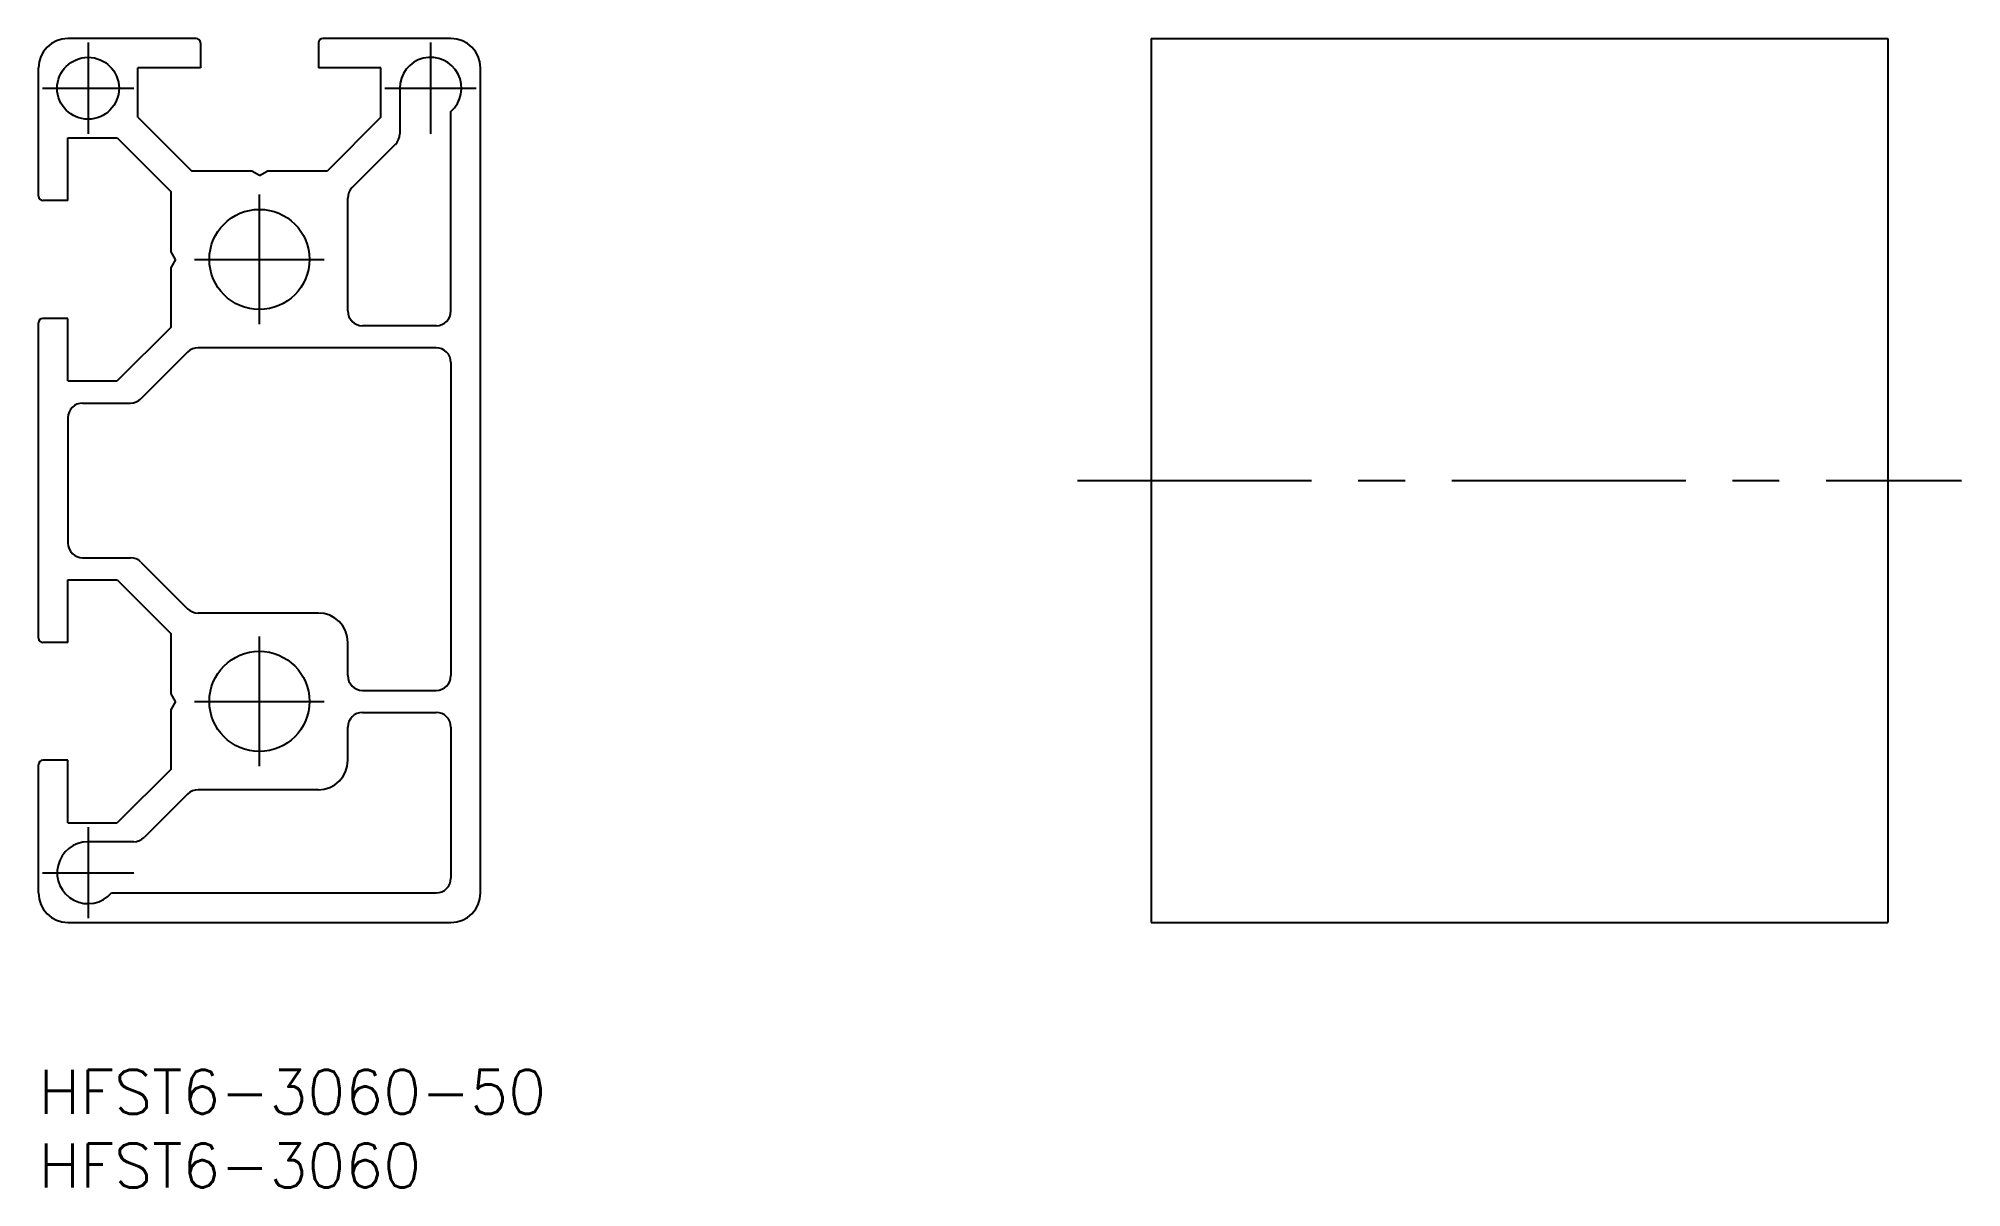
# Model space of a CAD drawing. Extents: x 0 to 131, y -8 to 70.
import ezdxf

# ---------------------------------------------------------------- set-up
doc = ezdxf.new("R2010")
doc.units = 0
doc.header["$LTSCALE"] = 0.5
doc.linetypes.add('CENTER', pattern=[50.8, 31.75, -6.35, 6.35, -6.35])
for name, color, linetype in [('MSM_CENTER', 1, 'CENTER'), ('MSM_CONTINUOUS', 7, 'CONTINUOUS'), ('MSM_PART_NUMBER', 7, 'CONTINUOUS')]:
    doc.layers.add(name, color=color, linetype=linetype)
doc.styles.get("Standard").update_dxf_attribs({"font": 'txt.shx', "height": 3, "bigfont": 'bigfont.shx'})

# ---------------------------------------------------------------- blocks, each defined once
blk = doc.blocks.new('*U2')
at = {"layer": 'MSM_PART_NUMBER'}
blk.add_text('HFST6-3060-50', height=3, dxfattribs=at).set_placement((0, -3))
blk = doc.blocks.new('*U3')
at = {"layer": 'MSM_PART_NUMBER'}
blk.add_text('HFST6-3060', height=3, dxfattribs=at).set_placement((0, -8))

msp = doc.modelspace()

# ---------------------------------------------------------------- linework, layer by layer
at = {"layer": 'MSM_CENTER'}
for p, q in [((3.37, 69.72), (3.37, 63.52)), ((26.62, 69.72), (26.62, 63.52)), ((0.27, 66.62), (6.47, 66.62)), ((23.52, 66.62), (29.72, 66.62)), ((15, 50.6), (15, 59.4)), ((10.6, 55), (19.4, 55)), ((70.54, 40), (130.54, 40)), ((15, 20.6), (15, 29.4)), ((10.6, 25), (19.4, 25)), ((3.37, 16.47), (3.37, 10.28)), ((0.27, 13.37), (6.47, 13.37))]:
    msp.add_line(p, q, dxfattribs=at)
at = {"layer": 'MSM_CONTINUOUS'}
for p, q in [((10.7, 70), (2, 70)), ((11, 69.7), (11, 68)), ((19, 69.7), (19, 68)), ((28, 70), (19.3, 70)), ((75.54, 70), (125.54, 70)), ((75.54, 70), (75.54, 10)), ((125.54, 70), (125.54, 10)), ((0, 59.3), (0, 68)), ((6.75, 64.66), (6.75, 68)), ((11, 68), (6.75, 68)), ((23.25, 68), (19, 68)), ((23.25, 64.66), (23.25, 68)), ((30, 12), (30, 68)), ((24.52, 66.62), (24.52, 63.52)), ((6.75, 64.66), (10.41, 61)), ((23.25, 64.66), (19.59, 61)), ((28, 51.5), (28, 65.04)), ((2, 63.25), (5.34, 63.25)), ((2, 59), (2, 63.25)), ((5.34, 63.25), (9, 59.59)), ((21.29, 59.88), (24.23, 62.82)), ((14.48, 61), (10.41, 61)), ((15, 60.7), (14.48, 61)), ((15, 60.7), (15.52, 61)), ((19.59, 61), (15.52, 61)), ((2, 59), (0.3, 59)), ((9, 55.52), (9, 59.59)), ((21, 51.5), (21, 59.17)), ((9.3, 55), (9, 55.52)), ((9.3, 55), (9, 54.48)), ((9, 50.41), (9, 54.48)), ((2, 51), (0.3, 51)), ((2, 46.75), (2, 51)), ((0, 29.3), (0, 50.7)), ((9, 50.41), (5.34, 46.75)), ((27, 50.5), (22, 50.5)), ((10.12, 48.71), (6.96, 45.54)), ((27, 49), (10.83, 49)), ((28, 48), (28, 26.75)), ((2, 46.75), (5.34, 46.75)), ((3, 45.25), (6.25, 45.25)), ((2, 44.25), (2, 35.75)), ((3, 34.75), (6.25, 34.75)), ((6.96, 34.46), (10.12, 31.29)), ((2, 33.25), (5.34, 33.25)), ((2, 29), (2, 33.25)), ((5.34, 33.25), (9, 29.59)), ((19, 31), (10.83, 31)), ((2, 29), (0.3, 29)), ((9, 25.52), (9, 29.59)), ((21, 26.75), (21, 29)), ((9.3, 25), (9, 25.52)), ((9.3, 25), (9, 24.48)), ((22, 25.75), (27, 25.75)), ((9, 20.41), (9, 24.48)), ((22, 24.25), (27, 24.25)), ((21, 21), (21, 23.25)), ((28, 23.25), (28, 13)), ((2, 21), (0.3, 21)), ((2, 16.75), (2, 21)), ((0, 12), (0, 20.7)), ((9, 20.41), (5.34, 16.75)), ((10.12, 18.71), (7.18, 15.77)), ((19, 19), (10.83, 19)), ((2, 16.75), (5.34, 16.75)), ((3.37, 15.48), (6.47, 15.48)), ((4.96, 12), (27, 12)), ((2, 10), (28, 10)), ((75.54, 10), (125.54, 10))]:
    msp.add_line(p, q, dxfattribs=at)
for centre, radius in [((3.37, 66.62), 2.1), ((15, 55), 3.4), ((15, 25), 3.4)]:
    msp.add_circle(centre, radius, dxfattribs=at)
for centre, radius, start, end in [((2, 68), 2, 90, 180), ((10.7, 69.7), 0.3, 0, 90), ((19.3, 69.7), 0.3, 90, 180), ((28, 68), 2, 0, 90), ((26.62, 66.62), 2.1, 310.9016, 180), ((23.52, 63.52), 1, 315, 0), ((0.3, 59.3), 0.3, 180, 270), ((22, 59.17), 1, 135, 180), ((0.3, 50.7), 0.3, 90, 180), ((22, 51.5), 1, 180, 270), ((27, 51.5), 1, 270, 0), ((10.83, 48), 1, 90, 135), ((27, 48), 1, 0, 90), ((3, 44.25), 1, 90, 180), ((6.25, 46.25), 1, 270, 315), ((3, 35.75), 1, 180, 270), ((6.25, 33.75), 1, 45, 90), ((10.83, 32), 1, 225, 270), ((19, 29), 2, 360, 90), ((0.3, 29.3), 0.3, 180, 270), ((22, 26.75), 1, 180, 270), ((27, 26.75), 1, 270, 360), ((22, 23.25), 1, 90, 180), ((27, 23.25), 1, 0, 90), ((0.3, 20.7), 0.3, 90, 180), ((19, 21), 2, 270, 0), ((10.83, 18), 1, 90, 135), ((6.47, 16.47), 1, 270, 315), ((3.37, 13.37), 2.1, 90, 319.0984), ((2, 12), 2, 180, 270), ((27, 13), 1, 270, 0), ((28, 12), 2, 270, 360)]:
    msp.add_arc(centre, radius, start, end, dxfattribs=at)

# ---------------------------------------------------------------- block references
for name in ['*U2', '*U3']:
    msp.add_blockref(name, (0, 0), dxfattribs=at)

doc.saveas('drawing.dxf')
